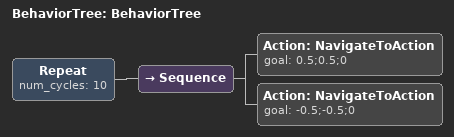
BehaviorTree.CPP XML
<?xml version="1.0"?>
<root main_tree_to_execute="BehaviorTree">
    <BehaviorTree ID="BehaviorTree">
        <Repeat num_cycles="10">
            <Sequence>
                <Action ID="NavigateToAction" goal="0.5;0.5;0"/>
                <Action ID="NavigateToAction" goal="-0.5;-0.5;0"/>
            </Sequence>
        </Repeat>
    </BehaviorTree>
</root>
